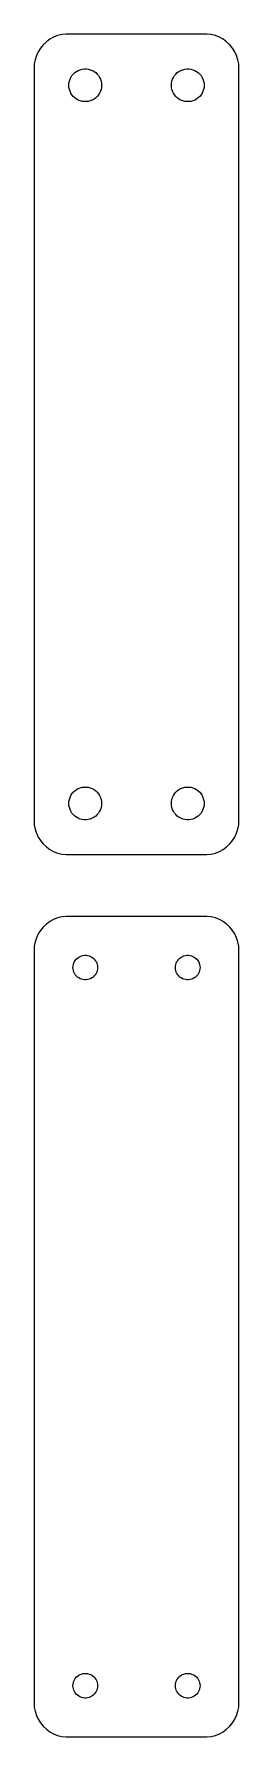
# Model space of a CAD drawing. Header units: metres. Extents: x -15 to 15, y 69 to 318.
import ezdxf

# ---------------------------------------------------------------- set-up
doc = ezdxf.new("R2010")
doc.units = ezdxf.units.M

msp = doc.modelspace()

# ---------------------------------------------------------------- linework, layer by layer
for p, q in [((-13.6448, 316.423), (-14.0451, 315.939)), ((-13.1871, 316.853), (-13.6448, 316.423)), ((-12.6791, 317.222), (-13.1871, 316.853)), ((-12.1289, 317.524), (-12.6791, 317.222)), ((-11.5451, 317.755), (-12.1289, 317.524)), ((-10.9369, 317.911), (-11.5451, 317.755)), ((-10.3139, 317.99), (-10.9369, 317.911)), ((10.3139, 317.99), (-10.3139, 317.99)), ((10.9369, 317.911), (10.3139, 317.99)), ((11.5451, 317.755), (10.9369, 317.911)), ((12.1289, 317.524), (11.5451, 317.755)), ((12.6791, 317.222), (12.1289, 317.524)), ((13.1871, 316.853), (12.6791, 317.222)), ((13.6448, 316.423), (13.1871, 316.853)), ((14.0451, 315.939), (13.6448, 316.423)), ((-14.8429, 314.243), (-14.9606, 313.627)), ((-14.6489, 314.841), (-14.8429, 314.243)), ((-14.3815, 315.409), (-14.6489, 314.841)), ((-14.0451, 315.939), (-14.3815, 315.409)), ((14.3815, 315.409), (14.0451, 315.939)), ((14.6489, 314.841), (14.3815, 315.409)), ((14.8429, 314.243), (14.6489, 314.841)), ((14.9606, 313.627), (14.8429, 314.243)), ((-14.9606, 313.627), (-15, 313)), ((-15, 313), (-15, 203)), ((-9.82458, 311.097), (-9.73146, 311.383)), ((-9.73146, 311.383), (-9.60313, 311.656)), ((-9.60313, 311.656), (-9.44164, 311.911)), ((-9.44164, 311.911), (-9.24951, 312.143)), ((-9.24951, 312.143), (-9.02982, 312.349)), ((-9.02982, 312.349), (-8.78598, 312.526)), ((-8.78598, 312.526), (-8.52187, 312.672)), ((-8.52187, 312.672), (-8.24164, 312.783)), ((-8.24164, 312.783), (-7.94971, 312.857)), ((-7.94971, 312.857), (-7.6507, 312.895)), ((-7.6507, 312.895), (-7.34929, 312.895)), ((-7.34929, 312.895), (-7.05028, 312.857)), ((-7.05028, 312.857), (-6.75835, 312.783)), ((-6.75835, 312.783), (-6.47812, 312.672)), ((-6.47812, 312.672), (-6.214, 312.526)), ((-6.214, 312.526), (-5.97017, 312.349)), ((-5.97017, 312.349), (-5.75047, 312.143)), ((-5.75047, 312.143), (-5.55835, 311.911)), ((-5.55835, 311.911), (-5.39685, 311.656)), ((-5.39685, 311.656), (-5.26852, 311.383)), ((-5.26852, 311.383), (-5.1754, 311.097)), ((5.1754, 311.097), (5.26852, 311.383)), ((5.26852, 311.383), (5.39685, 311.656)), ((5.39685, 311.656), (5.55835, 311.911)), ((5.55835, 311.911), (5.75047, 312.143)), ((5.75047, 312.143), (5.97017, 312.349)), ((5.97017, 312.349), (6.214, 312.526)), ((6.214, 312.526), (6.47812, 312.672)), ((6.47812, 312.672), (6.75835, 312.783)), ((6.75835, 312.783), (7.05028, 312.857)), ((7.05028, 312.857), (7.34929, 312.895)), ((7.34929, 312.895), (7.6507, 312.895)), ((7.6507, 312.895), (7.94971, 312.857)), ((7.94971, 312.857), (8.24164, 312.783)), ((8.24164, 312.783), (8.52187, 312.672)), ((8.52187, 312.672), (8.78598, 312.526)), ((8.78598, 312.526), (9.02982, 312.349)), ((9.02982, 312.349), (9.24951, 312.143)), ((9.24951, 312.143), (9.44164, 311.911)), ((9.44164, 311.911), (9.60313, 311.656)), ((9.60313, 311.656), (9.73146, 311.383)), ((9.73146, 311.383), (9.82458, 311.097)), ((15, 313), (14.9606, 313.627)), ((15, 203), (15, 313)), ((-9.89999, 310.5), (-9.88107, 310.801)), ((-9.88107, 310.199), (-9.89999, 310.5)), ((-9.88107, 310.801), (-9.82458, 311.097)), ((-9.82458, 309.903), (-9.88107, 310.199)), ((-9.73146, 309.617), (-9.82458, 309.903)), ((-9.60313, 309.344), (-9.73146, 309.617)), ((-9.44164, 309.089), (-9.60313, 309.344)), ((-9.24951, 308.857), (-9.44164, 309.089)), ((-9.02982, 308.651), (-9.24951, 308.857)), ((-5.75047, 308.857), (-5.97017, 308.651)), ((-5.55835, 309.089), (-5.75047, 308.857)), ((-5.39685, 309.344), (-5.55835, 309.089)), ((-5.26852, 309.617), (-5.39685, 309.344)), ((-5.1754, 309.903), (-5.26852, 309.617)), ((-5.1754, 311.097), (-5.11891, 310.801)), ((-5.11891, 310.199), (-5.1754, 309.903)), ((-5.11891, 310.801), (-5.09999, 310.5)), ((-5.09999, 310.5), (-5.11891, 310.199)), ((5.09999, 310.5), (5.11891, 310.801)), ((5.11891, 310.199), (5.09999, 310.5)), ((5.11891, 310.801), (5.1754, 311.097)), ((5.1754, 309.903), (5.11891, 310.199)), ((5.26852, 309.617), (5.1754, 309.903)), ((5.39685, 309.344), (5.26852, 309.617)), ((5.55835, 309.089), (5.39685, 309.344)), ((5.75047, 308.857), (5.55835, 309.089)), ((5.97017, 308.651), (5.75047, 308.857)), ((9.24951, 308.857), (9.02982, 308.651)), ((9.44164, 309.089), (9.24951, 308.857)), ((9.60313, 309.344), (9.44164, 309.089)), ((9.73146, 309.617), (9.60313, 309.344)), ((9.82458, 309.903), (9.73146, 309.617)), ((9.82458, 311.097), (9.88107, 310.801)), ((9.88107, 310.199), (9.82458, 309.903)), ((9.88107, 310.801), (9.89999, 310.5)), ((9.89999, 310.5), (9.88107, 310.199)), ((-8.78598, 308.474), (-9.02982, 308.651)), ((-8.52187, 308.328), (-8.78598, 308.474)), ((-8.24164, 308.217), (-8.52187, 308.328)), ((-7.94971, 308.143), (-8.24164, 308.217)), ((-7.6507, 308.105), (-7.94971, 308.143)), ((-7.34929, 308.105), (-7.6507, 308.105)), ((-7.05028, 308.143), (-7.34929, 308.105)), ((-6.75835, 308.217), (-7.05028, 308.143)), ((-6.47812, 308.328), (-6.75835, 308.217)), ((-6.214, 308.474), (-6.47812, 308.328)), ((-5.97017, 308.651), (-6.214, 308.474)), ((6.214, 308.474), (5.97017, 308.651)), ((6.47812, 308.328), (6.214, 308.474)), ((6.75835, 308.217), (6.47812, 308.328)), ((7.05028, 308.143), (6.75835, 308.217)), ((7.34929, 308.105), (7.05028, 308.143)), ((7.6507, 308.105), (7.34929, 308.105)), ((7.94971, 308.143), (7.6507, 308.105)), ((8.24164, 308.217), (7.94971, 308.143)), ((8.52187, 308.328), (8.24164, 308.217)), ((8.78598, 308.474), (8.52187, 308.328)), ((9.02982, 308.651), (8.78598, 308.474)), ((-9.73146, 206.383), (-9.60313, 206.656)), ((-9.60313, 206.656), (-9.44164, 206.911)), ((-9.44164, 206.911), (-9.24951, 207.143)), ((-9.24951, 207.143), (-9.02982, 207.349)), ((-9.02982, 207.349), (-8.78598, 207.526)), ((-8.78598, 207.526), (-8.52187, 207.672)), ((-8.52187, 207.672), (-8.24164, 207.783)), ((-8.24164, 207.783), (-7.94971, 207.857)), ((-7.94971, 207.857), (-7.6507, 207.895)), ((-7.6507, 207.895), (-7.34929, 207.895)), ((-7.34929, 207.895), (-7.05028, 207.857)), ((-7.05028, 207.857), (-6.75835, 207.783)), ((-6.75835, 207.783), (-6.47812, 207.672)), ((-6.47812, 207.672), (-6.214, 207.526)), ((-6.214, 207.526), (-5.97017, 207.349)), ((-5.97017, 207.349), (-5.75047, 207.143)), ((-5.75047, 207.143), (-5.55835, 206.911)), ((-5.55835, 206.911), (-5.39685, 206.656)), ((-5.39685, 206.656), (-5.26852, 206.383)), ((5.26852, 206.383), (5.39685, 206.656)), ((5.39685, 206.656), (5.55835, 206.911)), ((5.55835, 206.911), (5.75047, 207.143)), ((5.75047, 207.143), (5.97017, 207.349)), ((5.97017, 207.349), (6.214, 207.526)), ((6.214, 207.526), (6.47812, 207.672)), ((6.47812, 207.672), (6.75835, 207.783)), ((6.75835, 207.783), (7.05028, 207.857)), ((7.05028, 207.857), (7.34929, 207.895)), ((7.34929, 207.895), (7.6507, 207.895)), ((7.6507, 207.895), (7.94971, 207.857)), ((7.94971, 207.857), (8.24164, 207.783)), ((8.24164, 207.783), (8.52187, 207.672)), ((8.52187, 207.672), (8.78598, 207.526)), ((8.78598, 207.526), (9.02982, 207.349)), ((9.02982, 207.349), (9.24951, 207.143)), ((9.24951, 207.143), (9.44164, 206.911)), ((9.44164, 206.911), (9.60313, 206.656)), ((9.60313, 206.656), (9.73146, 206.383)), ((-9.89999, 205.5), (-9.88107, 205.801)), ((-9.88107, 205.199), (-9.89999, 205.5)), ((-9.88107, 205.801), (-9.82458, 206.097)), ((-9.82458, 204.903), (-9.88107, 205.199)), ((-9.82458, 206.097), (-9.73146, 206.383)), ((-9.73146, 204.617), (-9.82458, 204.903)), ((-9.60313, 204.344), (-9.73146, 204.617)), ((-9.44164, 204.089), (-9.60313, 204.344)), ((-5.39685, 204.344), (-5.55835, 204.089)), ((-5.26852, 204.617), (-5.39685, 204.344)), ((-5.26852, 206.383), (-5.1754, 206.097)), ((-5.1754, 204.903), (-5.26852, 204.617)), ((-5.1754, 206.097), (-5.11891, 205.801)), ((-5.11891, 205.199), (-5.1754, 204.903)), ((-5.11891, 205.801), (-5.09999, 205.5)), ((-5.09999, 205.5), (-5.11891, 205.199)), ((5.09999, 205.5), (5.11891, 205.801)), ((5.11891, 205.199), (5.09999, 205.5)), ((5.11891, 205.801), (5.1754, 206.097)), ((5.1754, 204.903), (5.11891, 205.199)), ((5.1754, 206.097), (5.26852, 206.383)), ((5.26852, 204.617), (5.1754, 204.903)), ((5.39685, 204.344), (5.26852, 204.617)), ((5.55835, 204.089), (5.39685, 204.344)), ((9.60313, 204.344), (9.44164, 204.089)), ((9.73146, 204.617), (9.60313, 204.344)), ((9.73146, 206.383), (9.82458, 206.097)), ((9.82458, 204.903), (9.73146, 204.617)), ((9.82458, 206.097), (9.88107, 205.801)), ((9.88107, 205.199), (9.82458, 204.903)), ((9.88107, 205.801), (9.89999, 205.5)), ((9.89999, 205.5), (9.88107, 205.199)), ((-15, 203), (-14.9606, 202.373)), ((-14.9606, 202.373), (-14.8429, 201.757)), ((-14.8429, 201.757), (-14.6489, 201.159)), ((-9.24951, 203.857), (-9.44164, 204.089)), ((-9.02982, 203.651), (-9.24951, 203.857)), ((-8.78598, 203.474), (-9.02982, 203.651)), ((-8.52187, 203.328), (-8.78598, 203.474)), ((-8.24164, 203.217), (-8.52187, 203.328)), ((-7.94971, 203.143), (-8.24164, 203.217)), ((-7.6507, 203.105), (-7.94971, 203.143)), ((-7.34929, 203.105), (-7.6507, 203.105)), ((-7.05028, 203.143), (-7.34929, 203.105)), ((-6.75835, 203.217), (-7.05028, 203.143)), ((-6.47812, 203.328), (-6.75835, 203.217)), ((-6.214, 203.474), (-6.47812, 203.328)), ((-5.97017, 203.651), (-6.214, 203.474)), ((-5.75047, 203.857), (-5.97017, 203.651)), ((-5.55835, 204.089), (-5.75047, 203.857)), ((5.75047, 203.857), (5.55835, 204.089)), ((5.97017, 203.651), (5.75047, 203.857)), ((6.214, 203.474), (5.97017, 203.651)), ((6.47812, 203.328), (6.214, 203.474)), ((6.75835, 203.217), (6.47812, 203.328)), ((7.05028, 203.143), (6.75835, 203.217)), ((7.34929, 203.105), (7.05028, 203.143)), ((7.6507, 203.105), (7.34929, 203.105)), ((7.94971, 203.143), (7.6507, 203.105)), ((8.24164, 203.217), (7.94971, 203.143)), ((8.52187, 203.328), (8.24164, 203.217)), ((8.78598, 203.474), (8.52187, 203.328)), ((9.02982, 203.651), (8.78598, 203.474)), ((9.24951, 203.857), (9.02982, 203.651)), ((9.44164, 204.089), (9.24951, 203.857)), ((14.6489, 201.159), (14.8429, 201.757)), ((14.8429, 201.757), (14.9606, 202.373)), ((14.9606, 202.373), (15, 203)), ((-14.6489, 201.159), (-14.3815, 200.591)), ((-14.3815, 200.591), (-14.0451, 200.061)), ((-14.0451, 200.061), (-13.6448, 199.577)), ((-13.6448, 199.577), (-13.1871, 199.147)), ((13.1871, 199.147), (13.6448, 199.577)), ((13.6448, 199.577), (14.0451, 200.061)), ((14.0451, 200.061), (14.3815, 200.591)), ((14.3815, 200.591), (14.6489, 201.159)), ((-13.1871, 199.147), (-12.6791, 198.778)), ((-12.6791, 198.778), (-12.1289, 198.476)), ((-12.1289, 198.476), (-11.5451, 198.245)), ((-11.5451, 198.245), (-10.9369, 198.089)), ((-10.9369, 198.089), (-10.3139, 198.01)), ((-10.3139, 198.01), (10.3139, 198.01)), ((10.3139, 198.01), (10.9369, 198.089)), ((10.9369, 198.089), (11.5451, 198.245)), ((11.5451, 198.245), (12.1289, 198.476)), ((12.1289, 198.476), (12.6791, 198.778)), ((12.6791, 198.778), (13.1871, 199.147)), ((-14.0451, 186.939), (-14.3815, 186.409)), ((-13.6448, 187.423), (-14.0451, 186.939)), ((-13.1871, 187.853), (-13.6448, 187.423)), ((-12.6791, 188.222), (-13.1871, 187.853)), ((-12.1289, 188.524), (-12.6791, 188.222)), ((-11.5451, 188.755), (-12.1289, 188.524)), ((-10.9369, 188.911), (-11.5451, 188.755)), ((-10.3139, 188.99), (-10.9369, 188.911)), ((10.3139, 188.99), (-10.3139, 188.99)), ((10.9369, 188.911), (10.3139, 188.99)), ((11.5451, 188.755), (10.9369, 188.911)), ((12.1289, 188.524), (11.5451, 188.755)), ((12.6791, 188.222), (12.1289, 188.524)), ((13.1871, 187.853), (12.6791, 188.222)), ((13.6448, 187.423), (13.1871, 187.853)), ((14.0451, 186.939), (13.6448, 187.423)), ((14.3815, 186.409), (14.0451, 186.939)), ((-14.9606, 184.627), (-15, 184)), ((-14.8429, 185.243), (-14.9606, 184.627)), ((-14.6489, 185.841), (-14.8429, 185.243)), ((-14.3815, 186.409), (-14.6489, 185.841)), ((14.6489, 185.841), (14.3815, 186.409)), ((14.8429, 185.243), (14.6489, 185.841)), ((14.9606, 184.627), (14.8429, 185.243)), ((15, 184), (14.9606, 184.627)), ((-15, 184), (-15, 74)), ((-9.2858, 181.726), (-9.24344, 181.948)), ((-9.24344, 181.948), (-9.17358, 182.163)), ((-9.17358, 182.163), (-9.07735, 182.367)), ((-9.07735, 182.367), (-8.95622, 182.558)), ((-8.95622, 182.558), (-8.81213, 182.732)), ((-8.81213, 182.732), (-8.64735, 182.887)), ((-8.64735, 182.887), (-8.46448, 183.02)), ((-8.46448, 183.02), (-8.26639, 183.129)), ((-8.26639, 183.129), (-8.05623, 183.212)), ((-8.05623, 183.212), (-7.83728, 183.268)), ((-7.83728, 183.268), (-7.61302, 183.296)), ((-7.61302, 183.296), (-7.38696, 183.296)), ((-7.38696, 183.296), (-7.1627, 183.268)), ((-7.1627, 183.268), (-6.94376, 183.212)), ((-6.94376, 183.212), (-6.7336, 183.129)), ((-6.7336, 183.129), (-6.53551, 183.02)), ((-6.53551, 183.02), (-6.35263, 182.887)), ((-6.35263, 182.887), (-6.18785, 182.732)), ((-6.18785, 182.732), (-6.04376, 182.558)), ((-6.04376, 182.558), (-5.92264, 182.367)), ((-5.92264, 182.367), (-5.8264, 182.163)), ((-5.8264, 182.163), (-5.75655, 181.948)), ((-5.75655, 181.948), (-5.71419, 181.726)), ((5.71419, 181.726), (5.75655, 181.948)), ((5.75655, 181.948), (5.8264, 182.163)), ((5.8264, 182.163), (5.92264, 182.367)), ((5.92264, 182.367), (6.04376, 182.558)), ((6.04376, 182.558), (6.18785, 182.732)), ((6.18785, 182.732), (6.35263, 182.887)), ((6.35263, 182.887), (6.53551, 183.02)), ((6.53551, 183.02), (6.7336, 183.129)), ((6.7336, 183.129), (6.94376, 183.212)), ((6.94376, 183.212), (7.1627, 183.268)), ((7.1627, 183.268), (7.38696, 183.296)), ((7.38696, 183.296), (7.61302, 183.296)), ((7.61302, 183.296), (7.83728, 183.268)), ((7.83728, 183.268), (8.05623, 183.212)), ((8.05623, 183.212), (8.26639, 183.129)), ((8.26639, 183.129), (8.46448, 183.02)), ((8.46448, 183.02), (8.64735, 182.887)), ((8.64735, 182.887), (8.81213, 182.732)), ((8.81213, 182.732), (8.95622, 182.558)), ((8.95622, 182.558), (9.07735, 182.367)), ((9.07735, 182.367), (9.17358, 182.163)), ((9.17358, 182.163), (9.24344, 181.948)), ((9.24344, 181.948), (9.2858, 181.726)), ((15, 74), (15, 184)), ((-9.29999, 181.5), (-9.2858, 181.726)), ((-9.2858, 181.274), (-9.29999, 181.5)), ((-9.24344, 181.052), (-9.2858, 181.274)), ((-9.17358, 180.837), (-9.24344, 181.052)), ((-9.07735, 180.633), (-9.17358, 180.837)), ((-8.95622, 180.442), (-9.07735, 180.633)), ((-8.81213, 180.268), (-8.95622, 180.442)), ((-8.64735, 180.113), (-8.81213, 180.268)), ((-8.46448, 179.98), (-8.64735, 180.113)), ((-8.26639, 179.871), (-8.46448, 179.98)), ((-8.05623, 179.788), (-8.26639, 179.871)), ((-7.83728, 179.732), (-8.05623, 179.788)), ((-7.61302, 179.704), (-7.83728, 179.732)), ((-7.38696, 179.704), (-7.61302, 179.704)), ((-7.1627, 179.732), (-7.38696, 179.704)), ((-6.94376, 179.788), (-7.1627, 179.732)), ((-6.7336, 179.871), (-6.94376, 179.788)), ((-6.53551, 179.98), (-6.7336, 179.871)), ((-6.35263, 180.113), (-6.53551, 179.98)), ((-6.18785, 180.268), (-6.35263, 180.113)), ((-6.04376, 180.442), (-6.18785, 180.268)), ((-5.92264, 180.633), (-6.04376, 180.442)), ((-5.8264, 180.837), (-5.92264, 180.633)), ((-5.75655, 181.052), (-5.8264, 180.837)), ((-5.71419, 181.274), (-5.75655, 181.052)), ((-5.71419, 181.726), (-5.7, 181.5)), ((-5.7, 181.5), (-5.71419, 181.274)), ((5.7, 181.5), (5.71419, 181.726)), ((5.71419, 181.274), (5.7, 181.5)), ((5.75655, 181.052), (5.71419, 181.274)), ((5.8264, 180.837), (5.75655, 181.052)), ((5.92264, 180.633), (5.8264, 180.837)), ((6.04376, 180.442), (5.92264, 180.633)), ((6.18785, 180.268), (6.04376, 180.442)), ((6.35263, 180.113), (6.18785, 180.268)), ((6.53551, 179.98), (6.35263, 180.113)), ((6.7336, 179.871), (6.53551, 179.98)), ((6.94376, 179.788), (6.7336, 179.871)), ((7.1627, 179.732), (6.94376, 179.788)), ((7.38696, 179.704), (7.1627, 179.732)), ((7.61302, 179.704), (7.38696, 179.704)), ((7.83728, 179.732), (7.61302, 179.704)), ((8.05623, 179.788), (7.83728, 179.732)), ((8.26639, 179.871), (8.05623, 179.788)), ((8.46448, 179.98), (8.26639, 179.871)), ((8.64735, 180.113), (8.46448, 179.98)), ((8.81213, 180.268), (8.64735, 180.113)), ((8.95622, 180.442), (8.81213, 180.268)), ((9.07735, 180.633), (8.95622, 180.442)), ((9.17358, 180.837), (9.07735, 180.633)), ((9.24344, 181.052), (9.17358, 180.837)), ((9.2858, 181.274), (9.24344, 181.052)), ((9.2858, 181.726), (9.29999, 181.5)), ((9.29999, 181.5), (9.2858, 181.274)), ((-9.17358, 77.1626), (-9.07735, 77.3672)), ((-9.07735, 77.3672), (-8.95622, 77.558)), ((-8.95622, 77.558), (-8.81213, 77.7322)), ((-8.81213, 77.7322), (-8.64735, 77.8869)), ((-8.64735, 77.8869), (-8.46448, 78.0198)), ((-8.46448, 78.0198), (-8.26639, 78.1287)), ((-8.26639, 78.1287), (-8.05623, 78.2119)), ((-8.05623, 78.2119), (-7.83728, 78.2681)), ((-7.83728, 78.2681), (-7.61302, 78.2964)), ((-7.61302, 78.2964), (-7.38696, 78.2964)), ((-7.38696, 78.2964), (-7.1627, 78.2681)), ((-7.1627, 78.2681), (-6.94376, 78.2119)), ((-6.94376, 78.2119), (-6.7336, 78.1287)), ((-6.7336, 78.1287), (-6.53551, 78.0198)), ((-6.53551, 78.0198), (-6.35263, 77.8869)), ((-6.35263, 77.8869), (-6.18785, 77.7322)), ((-6.18785, 77.7322), (-6.04376, 77.558)), ((-6.04376, 77.558), (-5.92264, 77.3672)), ((-5.92264, 77.3672), (-5.8264, 77.1626)), ((5.8264, 77.1626), (5.92264, 77.3672)), ((5.92264, 77.3672), (6.04376, 77.558)), ((6.04376, 77.558), (6.18785, 77.7322)), ((6.18785, 77.7322), (6.35263, 77.8869)), ((6.35263, 77.8869), (6.53551, 78.0198)), ((6.53551, 78.0198), (6.7336, 78.1287)), ((6.7336, 78.1287), (6.94376, 78.2119)), ((6.94376, 78.2119), (7.1627, 78.2681)), ((7.1627, 78.2681), (7.38696, 78.2964)), ((7.38696, 78.2964), (7.61302, 78.2964)), ((7.61302, 78.2964), (7.83728, 78.2681)), ((7.83728, 78.2681), (8.05623, 78.2119)), ((8.05623, 78.2119), (8.26639, 78.1287)), ((8.26639, 78.1287), (8.46448, 78.0198)), ((8.46448, 78.0198), (8.64735, 77.8869)), ((8.64735, 77.8869), (8.81213, 77.7322)), ((8.81213, 77.7322), (8.95622, 77.558)), ((8.95622, 77.558), (9.07735, 77.3672)), ((9.07735, 77.3672), (9.17358, 77.1626)), ((-9.29999, 76.5), (-9.2858, 76.7256)), ((-9.2858, 76.2744), (-9.29999, 76.5)), ((-9.2858, 76.7256), (-9.24344, 76.9476)), ((-9.24344, 76.0524), (-9.2858, 76.2744)), ((-9.24344, 76.9476), (-9.17358, 77.1626)), ((-9.17358, 75.8374), (-9.24344, 76.0524)), ((-9.07735, 75.6328), (-9.17358, 75.8374)), ((-8.95622, 75.442), (-9.07735, 75.6328)), ((-8.81213, 75.2678), (-8.95622, 75.442)), ((-8.64735, 75.1131), (-8.81213, 75.2678)), ((-8.46448, 74.9802), (-8.64735, 75.1131)), ((-8.26639, 74.8713), (-8.46448, 74.9802)), ((-8.05623, 74.7881), (-8.26639, 74.8713)), ((-7.83728, 74.7319), (-8.05623, 74.7881)), ((-7.61302, 74.7036), (-7.83728, 74.7319)), ((-7.38696, 74.7036), (-7.61302, 74.7036)), ((-7.1627, 74.7319), (-7.38696, 74.7036)), ((-6.94376, 74.7881), (-7.1627, 74.7319)), ((-6.7336, 74.8713), (-6.94376, 74.7881)), ((-6.53551, 74.9802), (-6.7336, 74.8713)), ((-6.35263, 75.1131), (-6.53551, 74.9802)), ((-6.18785, 75.2678), (-6.35263, 75.1131)), ((-6.04376, 75.442), (-6.18785, 75.2678)), ((-5.92264, 75.6328), (-6.04376, 75.442)), ((-5.8264, 75.8374), (-5.92264, 75.6328)), ((-5.8264, 77.1626), (-5.75655, 76.9476)), ((-5.75655, 76.0524), (-5.8264, 75.8374)), ((-5.75655, 76.9476), (-5.71419, 76.7256)), ((-5.71419, 76.2744), (-5.75655, 76.0524)), ((-5.71419, 76.7256), (-5.7, 76.5)), ((-5.7, 76.5), (-5.71419, 76.2744)), ((5.7, 76.5), (5.71419, 76.7256)), ((5.71419, 76.2744), (5.7, 76.5)), ((5.71419, 76.7256), (5.75655, 76.9476)), ((5.75655, 76.0524), (5.71419, 76.2744)), ((5.75655, 76.9476), (5.8264, 77.1626)), ((5.8264, 75.8374), (5.75655, 76.0524)), ((5.92264, 75.6328), (5.8264, 75.8374)), ((6.04376, 75.442), (5.92264, 75.6328)), ((6.18785, 75.2678), (6.04376, 75.442)), ((6.35263, 75.1131), (6.18785, 75.2678)), ((6.53551, 74.9802), (6.35263, 75.1131)), ((6.7336, 74.8713), (6.53551, 74.9802)), ((6.94376, 74.7881), (6.7336, 74.8713)), ((7.1627, 74.7319), (6.94376, 74.7881)), ((7.38696, 74.7036), (7.1627, 74.7319)), ((7.61302, 74.7036), (7.38696, 74.7036)), ((7.83728, 74.7319), (7.61302, 74.7036)), ((8.05623, 74.7881), (7.83728, 74.7319)), ((8.26639, 74.8713), (8.05623, 74.7881)), ((8.46448, 74.9802), (8.26639, 74.8713)), ((8.64735, 75.1131), (8.46448, 74.9802)), ((8.81213, 75.2678), (8.64735, 75.1131)), ((8.95622, 75.442), (8.81213, 75.2678)), ((9.07735, 75.6328), (8.95622, 75.442)), ((9.17358, 75.8374), (9.07735, 75.6328)), ((9.17358, 77.1626), (9.24344, 76.9476)), ((9.24344, 76.0524), (9.17358, 75.8374)), ((9.24344, 76.9476), (9.2858, 76.7256)), ((9.2858, 76.2744), (9.24344, 76.0524)), ((9.2858, 76.7256), (9.29999, 76.5)), ((9.29999, 76.5), (9.2858, 76.2744)), ((-15, 74), (-14.9606, 73.3733)), ((-14.9606, 73.3733), (-14.8429, 72.7566)), ((-14.8429, 72.7566), (-14.6489, 72.1594)), ((14.6489, 72.1594), (14.8429, 72.7566)), ((14.8429, 72.7566), (14.9606, 73.3733)), ((14.9606, 73.3733), (15, 74)), ((-14.6489, 72.1594), (-14.3815, 71.5912)), ((-14.3815, 71.5912), (-14.0451, 71.0611)), ((-14.0451, 71.0611), (-13.6448, 70.5773)), ((-13.6448, 70.5773), (-13.1871, 70.1474)), ((-13.1871, 70.1474), (-12.6791, 69.7784)), ((-12.6791, 69.7784), (-12.1289, 69.4759)), ((12.1289, 69.4759), (12.6791, 69.7784)), ((12.6791, 69.7784), (13.1871, 70.1474)), ((13.1871, 70.1474), (13.6448, 70.5773)), ((13.6448, 70.5773), (14.0451, 71.0611)), ((14.0451, 71.0611), (14.3815, 71.5912)), ((14.3815, 71.5912), (14.6489, 72.1594)), ((-12.1289, 69.4759), (-11.5451, 69.2447)), ((-11.5451, 69.2447), (-10.9369, 69.0886)), ((-10.9369, 69.0886), (-10.3139, 69.0099)), ((-10.3139, 69.0099), (10.3139, 69.0099)), ((10.3139, 69.0099), (10.9369, 69.0886)), ((10.9369, 69.0886), (11.5451, 69.2447)), ((11.5451, 69.2447), (12.1289, 69.4759))]:
    msp.add_line(p, q)

doc.saveas('drawing.dxf')
